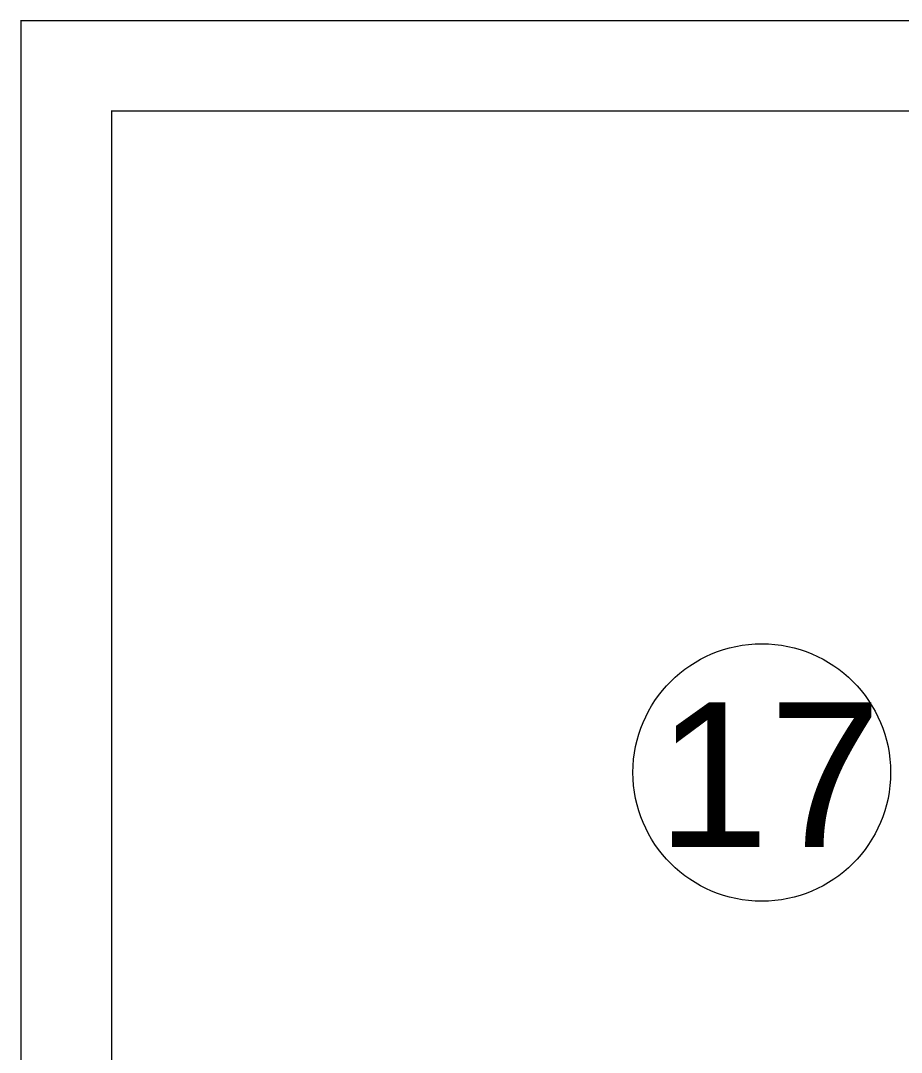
# Model space of a CAD drawing. Header units: millimetres. Extents: x -159872 to 386485, y -250577 to 158966.
# Drawn here: x 158128 to 158615, y 14690 to 15261 of the extents above; entities that cross this region are included whole.
import ezdxf

# ---------------------------------------------------------------- set-up
doc = ezdxf.new("R2010")
doc.units = ezdxf.units.MM
doc.layers.add('LDS-equipment-kitchen equipment', color=3, linetype='Continuous', lineweight=13)
doc.styles.add('Swiss 721 Light Extended BT', font='')
doc.styles.get('Swiss 721 Light Extended BT').set_extended_font_data('Swiss 721 Light Extended BT')

# ---------------------------------------------------------------- blocks, each defined once
blk = doc.blocks.new('Group-410')
at = {"layer": 'LDS-equipment-kitchen equipment'}
for p, q in [((97454.34, 51718.51), (98951.75, 51718.51)), ((97454.42, 51718.51), (97455.18, 46488.12)), ((98955.24, 51668.36), (97504.43, 51668.5)), ((97504.5, 51668.5), (97505.17, 46538.12))]:
    blk.add_line(p, q, dxfattribs=at)
blk.add_circle((97864.2, 51302.53), 71.24, dxfattribs=at)
at = {"layer": 'LDS-equipment-kitchen equipment', "insert": (97868.2, 51301.38), "char_height": 80, "attachment_point": 5, "rotation": 0.0005, "line_spacing_factor": 0.25, "style": 'Swiss 721 Light Extended BT'}
blk.add_mtext('17', dxfattribs=at)

msp = doc.modelspace()

# ---------------------------------------------------------------- block references
at = {"layer": 'LDS-equipment-kitchen equipment', "color": 7}
msp.add_blockref('Group-410', (60673.51323, -36457.51522), dxfattribs=at)

doc.saveas('drawing.dxf')
